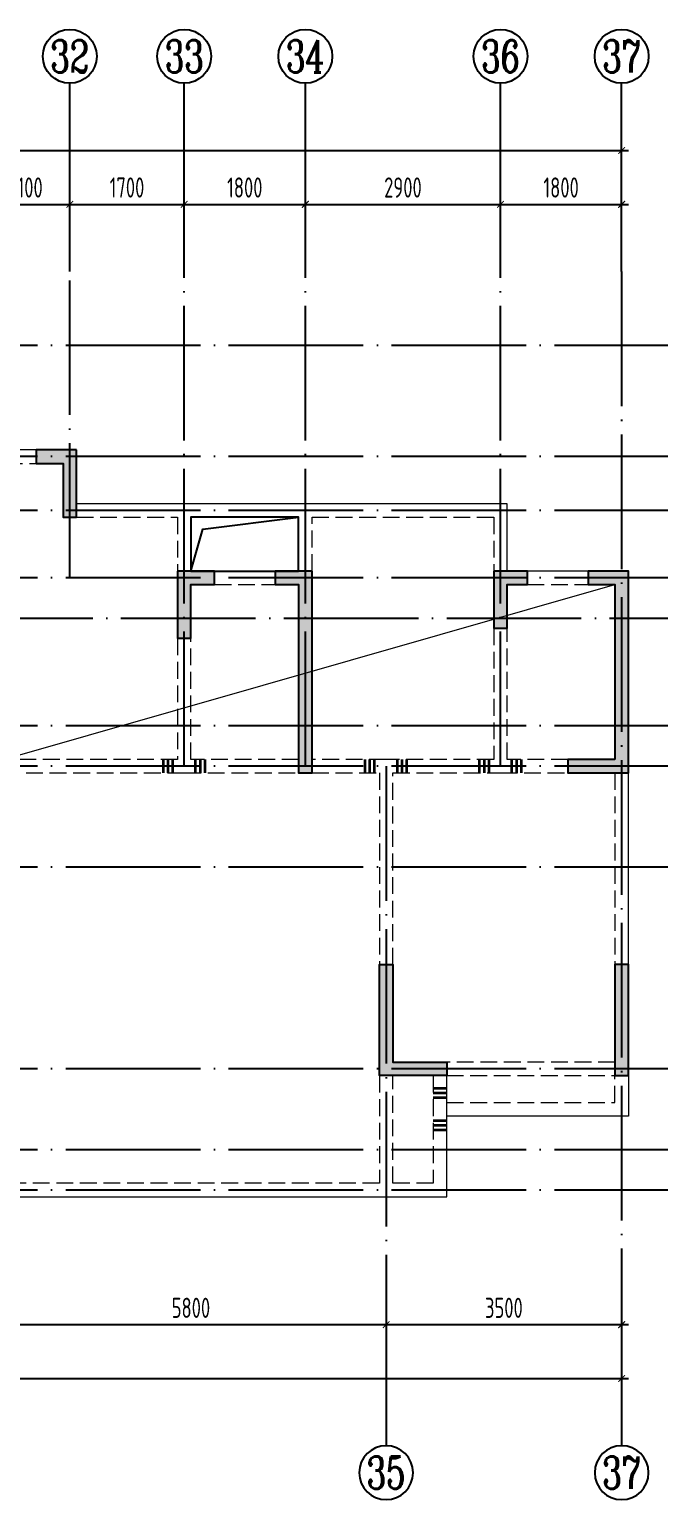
# Model space of a CAD drawing. Extents: x -655480 to 203344, y -294099 to 287156.
# Drawn here: x -33528 to -24180, y -84713 to -62863 of the extents above; entities that cross this region are included whole.
import ezdxf
from ezdxf.enums import TextEntityAlignment as Align

# ---------------------------------------------------------------- set-up
doc = ezdxf.new("R2010")
doc.units = 0
doc.header["$LTSCALE"] = 1000
doc.linetypes.add('DASH', pattern=[0.35, 0.25, -0.1])
doc.linetypes.add('DOTE', pattern=[2.42, 2, -0.2, 0.02, -0.2])
doc.layers.get('0').update_dxf_attribs({"linetype": 'CONTINUOUS'})
doc.layers.get('DEFPOINTS').update_dxf_attribs({"linetype": 'CONTINUOUS'})
for name, color, linetype in [('A-AXIS', 1, 'CONTINUOUS'), ('A-DOTE', 10, 'DOTE'), ('AXIS_NUM', 7, 'CONTINUOUS'), ('S-D洞口', 4, 'CONTINUOUS'), ('S-L主梁线', 4, 'DASH'), ('S-L梁编号', 6, 'CONTINUOUS'), ('S-Q墙填充', 252, 'CONTINUOUS'), ('S-Q墙实线', 6, 'CONTINUOUS'), ('S-Y一般标注', 3, 'CONTINUOUS')]:
    doc.layers.add(name, color=color, linetype=linetype)
doc.layers.add('梁附加箍筋', color=1, linetype='CONTINUOUS', lineweight=35)
doc.styles.add('TSSD_Axis', font='complex.shx', dxfattribs={"width": 0.7, "bigfont": 'hztxt.shx'})
doc.styles.add('TSSD_DIMENSION', font='Tssdeng.shx', dxfattribs={"width": 0.7, "bigfont": 'tssdchn.shx'})
doc.dimstyles.new('TSSD_100_100', dxfattribs={"dimtxt": 300, "dimasz": 100, "dimexe": 100, "dimexo": 250, "dimgap": 100, "dimtad": 1, "dimdec": 0, "dimzin": 0, "dimdsep": 46, "dimtxsty": 'TSSD_DIMENSION', "dimblk": 'ARCHTICK', "dimcen": 0, "dimdle": 100, "dimclrt": 7, "dimadec": 0, "dimazin": 0, "dimtfac": 1, "dimtdec": 0, "dimtix": 1, "dimtmove": 2, "dimatfit": 3, "dimldrblk": 'ARCHTICK', "dimfxl": 1, "dimtolj": 1, "dimtzin": 0, "dimarcsym": 0})

# ---------------------------------------------------------------- blocks, each defined once
blk = doc.blocks.new('ts_axno')
at = {"color": 0, "linetype": 'ByBlock', "lineweight": -2}
blk.add_circle((0, 0), 0.5, dxfattribs=at)
at = {"color": 0, "linetype": 'ByBlock', "lineweight": -2, "style": 'TSSD_Axis', "width": 0.7}
blk.add_attdef('A', text='', height=0.6, dxfattribs=at).set_placement((0, 0), align=Align.MIDDLE_CENTER)
blk = doc.blocks.new('_ArchTick')
at = {"color": 0, "linetype": 'ByBlock', "const_width": 0.15}
blk.add_lwpolyline([(-0.5, -0.5), (0.5, 0.5)], dxfattribs=at)
blk = doc.blocks.new('*D167')
at = {"layer": 'DEFPOINTS', "color": 0, "transparency": 16777216}
for p in [(46400, 19250), (44300, 18250), (46400, 18250)]:
    blk.add_point(p, dxfattribs=at)
at = {"layer": 'S-Y一般标注', "color": 0, "lineweight": -2, "transparency": 16777216}
for p, q in [((44200, 19250), (46500, 19250)), ((44300, 18500), (44300, 19350)), ((46400, 18500), (46400, 19350))]:
    blk.add_line(p, q, dxfattribs=at)
at = {"layer": 'S-Y一般标注', "color": 0, "lineweight": -2, "transparency": 16777216, "xscale": 100, "yscale": 100, "zscale": 100, "rotation": 180}
blk.add_blockref('_ArchTick', (44300, 19250), dxfattribs=at)
at = {"layer": 'S-Y一般标注', "color": 0, "lineweight": -2, "transparency": 16777216, "xscale": 100, "yscale": 100, "zscale": 100}
blk.add_blockref('_ArchTick', (46400, 19250), dxfattribs=at)
at = {"layer": 'S-Y一般标注', "color": 7, "transparency": 16777216, "insert": (45742, 19500), "char_height": 300, "attachment_point": 5, "style": 'TSSD_DIMENSION'}
blk.add_mtext('\\A1;2100', dxfattribs=at)
blk = doc.blocks.new('*D168')
at = {"layer": 'DEFPOINTS', "color": 0, "transparency": 16777216}
for p in [(48100, 19250), (46400, 18250), (48100, 18250)]:
    blk.add_point(p, dxfattribs=at)
at = {"layer": 'S-Y一般标注', "color": 0, "lineweight": -2, "transparency": 16777216}
for p, q in [((46300, 19250), (48200, 19250)), ((46400, 18500), (46400, 19350)), ((48100, 18500), (48100, 19350))]:
    blk.add_line(p, q, dxfattribs=at)
at = {"layer": 'S-Y一般标注', "color": 0, "lineweight": -2, "transparency": 16777216, "xscale": 100, "yscale": 100, "zscale": 100, "rotation": 180}
blk.add_blockref('_ArchTick', (46400, 19250), dxfattribs=at)
at = {"layer": 'S-Y一般标注', "color": 0, "lineweight": -2, "transparency": 16777216, "xscale": 100, "yscale": 100, "zscale": 100}
blk.add_blockref('_ArchTick', (48100, 19250), dxfattribs=at)
at = {"layer": 'S-Y一般标注', "color": 7, "transparency": 16777216, "insert": (47250, 19500), "char_height": 300, "attachment_point": 5, "style": 'TSSD_DIMENSION'}
blk.add_mtext('\\A1;1700', dxfattribs=at)
blk = doc.blocks.new('*D169')
at = {"layer": 'DEFPOINTS', "color": 0, "transparency": 16777216}
for p in [(49900, 19250), (48100, 18250), (49900, 18250)]:
    blk.add_point(p, dxfattribs=at)
at = {"layer": 'S-Y一般标注', "color": 0, "lineweight": -2, "transparency": 16777216}
for p, q in [((48000, 19250), (50000, 19250)), ((48100, 18500), (48100, 19350)), ((49900, 18500), (49900, 19350))]:
    blk.add_line(p, q, dxfattribs=at)
at = {"layer": 'S-Y一般标注', "color": 0, "lineweight": -2, "transparency": 16777216, "xscale": 100, "yscale": 100, "zscale": 100, "rotation": 180}
blk.add_blockref('_ArchTick', (48100, 19250), dxfattribs=at)
at = {"layer": 'S-Y一般标注', "color": 0, "lineweight": -2, "transparency": 16777216, "xscale": 100, "yscale": 100, "zscale": 100}
blk.add_blockref('_ArchTick', (49900, 19250), dxfattribs=at)
at = {"layer": 'S-Y一般标注', "color": 7, "transparency": 16777216, "insert": (49000, 19500), "char_height": 300, "attachment_point": 5, "style": 'TSSD_DIMENSION'}
blk.add_mtext('\\A1;1800', dxfattribs=at)
blk = doc.blocks.new('*D170')
at = {"layer": 'DEFPOINTS', "color": 0, "transparency": 16777216}
for p in [(52800, 19250), (49900, 18250), (52800, 18250)]:
    blk.add_point(p, dxfattribs=at)
at = {"layer": 'S-Y一般标注', "color": 0, "lineweight": -2, "transparency": 16777216}
for p, q in [((49800, 19250), (52900, 19250)), ((49900, 18500), (49900, 19350)), ((52800, 18500), (52800, 19350))]:
    blk.add_line(p, q, dxfattribs=at)
at = {"layer": 'S-Y一般标注', "color": 0, "lineweight": -2, "transparency": 16777216, "xscale": 100, "yscale": 100, "zscale": 100, "rotation": 180}
blk.add_blockref('_ArchTick', (49900, 19250), dxfattribs=at)
at = {"layer": 'S-Y一般标注', "color": 0, "lineweight": -2, "transparency": 16777216, "xscale": 100, "yscale": 100, "zscale": 100}
blk.add_blockref('_ArchTick', (52800, 19250), dxfattribs=at)
at = {"layer": 'S-Y一般标注', "color": 7, "transparency": 16777216, "insert": (51350, 19500), "char_height": 300, "attachment_point": 5, "style": 'TSSD_DIMENSION'}
blk.add_mtext('\\A1;2900', dxfattribs=at)
blk = doc.blocks.new('*D171')
at = {"layer": 'DEFPOINTS', "color": 0, "transparency": 16777216}
for p in [(54600, 19250), (52800, 18250), (54600, 18250)]:
    blk.add_point(p, dxfattribs=at)
at = {"layer": 'S-Y一般标注', "color": 0, "lineweight": -2, "transparency": 16777216}
for p, q in [((52700, 19250), (54700, 19250)), ((52800, 18500), (52800, 19350)), ((54600, 18500), (54600, 19350))]:
    blk.add_line(p, q, dxfattribs=at)
at = {"layer": 'S-Y一般标注', "color": 0, "lineweight": -2, "transparency": 16777216, "xscale": 100, "yscale": 100, "zscale": 100, "rotation": 180}
blk.add_blockref('_ArchTick', (52800, 19250), dxfattribs=at)
at = {"layer": 'S-Y一般标注', "color": 0, "lineweight": -2, "transparency": 16777216, "xscale": 100, "yscale": 100, "zscale": 100}
blk.add_blockref('_ArchTick', (54600, 19250), dxfattribs=at)
at = {"layer": 'S-Y一般标注', "color": 7, "transparency": 16777216, "insert": (53700, 19500), "char_height": 300, "attachment_point": 5, "style": 'TSSD_DIMENSION'}
blk.add_mtext('\\A1;1800', dxfattribs=at)
blk = doc.blocks.new('*D172')
at = {"layer": 'DEFPOINTS', "color": 0, "transparency": 16777216}
for p in [(54600, 20050), (4600, 18250), (54600, 18250)]:
    blk.add_point(p, dxfattribs=at)
at = {"layer": 'S-Y一般标注', "color": 0, "lineweight": -2, "transparency": 16777216}
for p, q in [((4600, 18500), (4600, 20150)), ((54600, 18500), (54600, 20150)), ((4500, 20050), (54700, 20050))]:
    blk.add_line(p, q, dxfattribs=at)
at = {"layer": 'S-Y一般标注', "color": 0, "lineweight": -2, "transparency": 16777216, "xscale": 100, "yscale": 100, "zscale": 100, "rotation": 180}
blk.add_blockref('_ArchTick', (4600, 20050), dxfattribs=at)
at = {"layer": 'S-Y一般标注', "color": 0, "lineweight": -2, "transparency": 16777216, "xscale": 100, "yscale": 100, "zscale": 100}
blk.add_blockref('_ArchTick', (54600, 20050), dxfattribs=at)
at = {"layer": 'S-Y一般标注', "color": 7, "transparency": 16777216, "insert": (29600, 20300), "char_height": 300, "attachment_point": 5, "style": 'TSSD_DIMENSION'}
blk.add_mtext('\\A1;50000', dxfattribs=at)
blk = doc.blocks.new('*D193')
at = {"layer": 'DEFPOINTS', "color": 0, "transparency": 16777216}
for p in [(45300, 3600), (51100, 3600), (51100, 2600)]:
    blk.add_point(p, dxfattribs=at)
at = {"layer": 'S-Y一般标注', "color": 0, "lineweight": -2, "transparency": 16777216}
for p, q in [((45300, 3350), (45300, 2500)), ((51100, 3350), (51100, 2500)), ((45200, 2600), (51200, 2600))]:
    blk.add_line(p, q, dxfattribs=at)
at = {"layer": 'S-Y一般标注', "color": 0, "lineweight": -2, "transparency": 16777216, "xscale": 100, "yscale": 100, "zscale": 100, "rotation": 180}
blk.add_blockref('_ArchTick', (45300, 2600), dxfattribs=at)
at = {"layer": 'S-Y一般标注', "color": 0, "lineweight": -2, "transparency": 16777216, "xscale": 100, "yscale": 100, "zscale": 100}
blk.add_blockref('_ArchTick', (51100, 2600), dxfattribs=at)
at = {"layer": 'S-Y一般标注', "color": 7, "transparency": 16777216, "insert": (48200, 2850), "char_height": 300, "attachment_point": 5, "style": 'TSSD_DIMENSION'}
blk.add_mtext('\\A1;5800', dxfattribs=at)
blk = doc.blocks.new('*D194')
at = {"layer": 'DEFPOINTS', "color": 0, "transparency": 16777216}
for p in [(51100, 3600), (54600, 3600), (54600, 2600)]:
    blk.add_point(p, dxfattribs=at)
at = {"layer": 'S-Y一般标注', "color": 0, "lineweight": -2, "transparency": 16777216}
for p, q in [((51100, 3350), (51100, 2500)), ((54600, 3350), (54600, 2500)), ((51000, 2600), (54700, 2600))]:
    blk.add_line(p, q, dxfattribs=at)
at = {"layer": 'S-Y一般标注', "color": 0, "lineweight": -2, "transparency": 16777216, "xscale": 100, "yscale": 100, "zscale": 100, "rotation": 180}
blk.add_blockref('_ArchTick', (51100, 2600), dxfattribs=at)
at = {"layer": 'S-Y一般标注', "color": 0, "lineweight": -2, "transparency": 16777216, "xscale": 100, "yscale": 100, "zscale": 100}
blk.add_blockref('_ArchTick', (54600, 2600), dxfattribs=at)
at = {"layer": 'S-Y一般标注', "color": 7, "transparency": 16777216, "insert": (52850, 2850), "char_height": 300, "attachment_point": 5, "style": 'TSSD_DIMENSION'}
blk.add_mtext('\\A1;3500', dxfattribs=at)
blk = doc.blocks.new('*D195')
at = {"layer": 'DEFPOINTS', "color": 0, "transparency": 16777216}
for p in [(4600, 3600), (54600, 3600), (54600, 1800)]:
    blk.add_point(p, dxfattribs=at)
at = {"layer": 'S-Y一般标注', "color": 0, "lineweight": -2, "transparency": 16777216}
for p, q in [((4600, 3350), (4600, 1700)), ((54600, 3350), (54600, 1700)), ((4500, 1800), (54700, 1800))]:
    blk.add_line(p, q, dxfattribs=at)
at = {"layer": 'S-Y一般标注', "color": 0, "lineweight": -2, "transparency": 16777216, "xscale": 100, "yscale": 100, "zscale": 100, "rotation": 180}
blk.add_blockref('_ArchTick', (4600, 1800), dxfattribs=at)
at = {"layer": 'S-Y一般标注', "color": 0, "lineweight": -2, "transparency": 16777216, "xscale": 100, "yscale": 100, "zscale": 100}
blk.add_blockref('_ArchTick', (54600, 1800), dxfattribs=at)
at = {"layer": 'S-Y一般标注', "color": 7, "transparency": 16777216, "insert": (29600, 2050), "char_height": 300, "attachment_point": 5, "style": 'TSSD_DIMENSION'}
blk.add_mtext('\\A1;50000', dxfattribs=at)
blk = doc.blocks.new('20210807.15312078')
at = {"layer": 'S-Q墙填充'}
h = blk.add_hatch(color=252, dxfattribs=at)
h.dxf.hatch_style = 1
h.paths.add_polyline_path([(102916, 67940), (102316, 67940), (102316, 67740), (102716, 67740), (102716, 66940), (102916, 66940)])
h = blk.add_hatch(color=252, dxfattribs=at)
h.dxf.hatch_style = 1
h.paths.add_polyline_path([(104416, 66140), (104416, 65140), (104616, 65140), (104616, 65940), (104966, 65940), (104966, 66140)])
h = blk.add_hatch(color=252, dxfattribs=at)
h.dxf.hatch_style = 1
h.paths.add_polyline_path([(106416, 66140), (105866, 66140), (105866, 65940), (106216, 65940), (106216, 63140), (106416, 63140)])
h = blk.add_hatch(color=252, dxfattribs=at)
h.dxf.hatch_style = 1
h.paths.add_polyline_path([(109116, 66140), (109116, 65290), (109316, 65290), (109316, 65940), (109616, 65940), (109616, 66140)])
h = blk.add_hatch(color=252, dxfattribs=at)
h.dxf.hatch_style = 1
h.paths.add_polyline_path([(110916, 63340), (110216, 63340), (110216, 63140), (111116, 63140), (111116, 66140), (110516, 66140), (110516, 65940), (110916, 65940)])
h = blk.add_hatch(color=252, dxfattribs=at)
h.dxf.hatch_style = 1
h.paths.add_polyline_path([(107416, 60290), (107616, 60290), (107616, 58840), (108316, 58840), (108416, 58840), (108416, 58640), (108316, 58640), (107416, 58640)])
h = blk.add_hatch(color=252, dxfattribs=at)
h.dxf.hatch_style = 1
h.paths.add_polyline_path([(111116, 58640), (111116, 60290), (110916, 60290), (110916, 58640)])
at = {"layer": 'S-D洞口', "color": 5}
blk.add_lwpolyline([(104616, 66140), (106216, 66140), (106216, 66940), (104616, 66940), (104616, 66140), (104793, 66762), (106216, 66940)], dxfattribs=at)
at = {"layer": 'S-L主梁线', "linetype": 'DASH', "lineweight": 18}
for p, q in [((100815, 67740), (102316, 67740)), ((102916, 66940), (104416, 66940)), ((104416, 66940), (104416, 66140)), ((106416, 66940), (109116, 66940)), ((106416, 66140), (106416, 66940)), ((109116, 66940), (109116, 66140)), ((104966, 65940), (105866, 65940)), ((109616, 65940), (110516, 65940)), ((104416, 65140), (104416, 63340)), ((104616, 63340), (104616, 65140)), ((109116, 65290), (109116, 63340)), ((109316, 63340), (109316, 65290)), ((104416, 63340), (101816, 63340)), ((106216, 63340), (104616, 63340)), ((107516, 63340), (106416, 63340)), ((109116, 63340), (107516, 63340)), ((110216, 63340), (109316, 63340)), ((101816, 63140), (104516, 63140)), ((104516, 63140), (106216, 63140)), ((106416, 63140), (107416, 63140)), ((107416, 63140), (107416, 60290)), ((107616, 63140), (109216, 63140)), ((107616, 60290), (107616, 63140)), ((109216, 63140), (110216, 63140)), ((110916, 63140), (110916, 60290)), ((110916, 58840), (108416, 58840)), ((107416, 58640), (107416, 57040)), ((107616, 57040), (107616, 58640)), ((108216, 58640), (108216, 57040)), ((108416, 58640), (110916, 58640)), ((110916, 58240), (110916, 58640)), ((108416, 58240), (110916, 58240)), ((107416, 57040), (101816, 57040)), ((108216, 57040), (107616, 57040))]:
    blk.add_line(p, q, dxfattribs=at)
at = {"layer": 'S-L主梁线', "linetype": 'ByBlock', "lineweight": 18}
for p, q in [((102316, 67940), (100816, 67940)), ((104516, 67140), (102916, 67140)), ((106316, 67140), (104516, 67140)), ((109316, 67140), (106316, 67140)), ((109316, 66140), (109316, 67140)), ((104616, 66940), (106216, 66940)), ((104616, 66140), (104616, 66940)), ((106216, 66940), (106216, 66140)), ((105866, 66140), (104966, 66140)), ((110516, 66140), (109616, 66140)), ((111116, 60290), (111116, 63140)), ((108416, 56840), (108416, 58640)), ((111116, 58640), (111116, 58040)), ((111116, 58040), (108416, 58040)), ((89516, 56840), (107516, 56840)), ((107516, 56840), (108416, 56840))]:
    blk.add_line(p, q, dxfattribs=at)
at = {"layer": 'S-Q墙实线'}
for points in [[(102916, 67940), (102316, 67940), (102316, 67740), (102716, 67740), (102716, 66940), (102916, 66940)], [(104416, 66140), (104416, 65140), (104616, 65140), (104616, 65940), (104966, 65940), (104966, 66140)], [(106416, 66140), (105866, 66140), (105866, 65940), (106216, 65940), (106216, 63140), (106416, 63140)], [(109116, 66140), (109116, 65290), (109316, 65290), (109316, 65940), (109616, 65940), (109616, 66140)], [(110916, 63340), (110216, 63340), (110216, 63140), (111116, 63140), (111116, 66140), (110516, 66140), (110516, 65940), (110916, 65940)], [(111116, 58640), (111116, 60290), (110916, 60290), (110916, 58640)]]:
    blk.add_lwpolyline(points, close=True, dxfattribs=at)
blk.add_lwpolyline([(108316, 58840), (108416, 58840), (108416, 58640), (108316, 58640), (107416, 58640), (107416, 60290), (107616, 60290), (107616, 58840), (108316, 58840)], dxfattribs=at)
blk = doc.blocks.new('20210726.16395156')
at = {"layer": 'A-AXIS'}
for p, q in [((46400, 18249.9), (46400, 21049.9)), ((48100, 18249.9), (48100, 21049.9)), ((49900, 18249.9), (49900, 21049.9)), ((52800, 18249.9), (52800, 21049.9)), ((54600, 18249.9), (54600, 21049.9)), ((51100, 3600), (51100, 800)), ((54600, 3600), (54600, 800))]:
    blk.add_line(p, q, dxfattribs=at)
at = {"layer": 'A-DOTE'}
for p, q in [((46400, 13700), (46400, 18249.9)), ((48100, 10900), (48100, 18249.9)), ((49900, 10900), (49900, 18249.9)), ((52800, 10900), (52800, 18249.9)), ((54600, 18249.9), (54600, 3600)), ((55600, 17150), (3600, 17150)), ((55600, 15500), (3600, 15500)), ((55600, 14700), (3600, 14700)), ((55600, 13700), (3600, 13700)), ((3600, 13100.3), (55600, 13100.3)), ((55600, 11500), (3600, 11500)), ((55600, 10900), (3600, 10900)), ((51100, 10900), (51100, 3600)), ((55600, 9400), (3600, 9400)), ((55600, 6400), (3600, 6400)), ((55600, 5200), (3600, 5200)), ((55600, 4600), (3600, 4600))]:
    blk.add_line(p, q, dxfattribs=at)
at = {"layer": 'A-AXIS'}
ref = blk.add_blockref('ts_axno', (46400, 21449.9), dxfattribs=dict(at, xscale=800, yscale=800, zscale=800))
ref.add_attrib('19', '32', dxfattribs={"layer": 'AXIS_NUM', "height": 480, "style": 'TSSD_Axis', "width": 0.7}).set_placement((46400, 21449.9), align=Align.MIDDLE_CENTER)
ref = blk.add_blockref('ts_axno', (48100, 21449.9), dxfattribs=dict(at, xscale=800, yscale=800, zscale=800))
ref.add_attrib('20', '33', dxfattribs={"layer": 'AXIS_NUM', "height": 480, "style": 'TSSD_Axis', "width": 0.7}).set_placement((48100, 21449.9), align=Align.MIDDLE_CENTER)
ref = blk.add_blockref('ts_axno', (49900, 21449.9), dxfattribs=dict(at, xscale=800, yscale=800, zscale=800))
ref.add_attrib('21', '34', dxfattribs={"layer": 'AXIS_NUM', "height": 480, "style": 'TSSD_Axis', "width": 0.7}).set_placement((49900, 21449.9), align=Align.MIDDLE_CENTER)
ref = blk.add_blockref('ts_axno', (52800, 21449.9), dxfattribs=dict(at, xscale=800, yscale=800, zscale=800))
ref.add_attrib('22', '36', dxfattribs={"layer": 'AXIS_NUM', "height": 480, "style": 'TSSD_Axis', "width": 0.7}).set_placement((52800, 21449.9), align=Align.MIDDLE_CENTER)
ref = blk.add_blockref('ts_axno', (54600, 21449.9), dxfattribs=dict(at, xscale=800, yscale=800, zscale=800))
ref.add_attrib('23', '37', dxfattribs={"layer": 'AXIS_NUM', "height": 480, "style": 'TSSD_Axis', "width": 0.7}).set_placement((54600, 21449.9), align=Align.MIDDLE_CENTER)
ref = blk.add_blockref('ts_axno', (51100, 400), dxfattribs=dict(at, xscale=-800, yscale=800, zscale=800, rotation=180))
ref.add_attrib('22', '35', dxfattribs={"layer": 'AXIS_NUM', "height": 480, "style": 'TSSD_Axis', "width": 0.7}).set_placement((51100, 400), align=Align.MIDDLE_CENTER)
ref = blk.add_blockref('ts_axno', (54600, 400), dxfattribs=dict(at, xscale=-800, yscale=800, zscale=800, rotation=180))
ref.add_attrib('23', '37', dxfattribs={"layer": 'AXIS_NUM', "height": 480, "style": 'TSSD_Axis', "width": 0.7}).set_placement((54600, 400), align=Align.MIDDLE_CENTER)
at = {"layer": 'S-Y一般标注'}
for base, p1, p2, picture, middle in [((54600, 20049.9), (4600, 18249.9), (54600, 18249.9), '*D172', (29600, 20299.9)), ((48100, 19249.9), (46400, 18249.9), (48100, 18249.9), '*D168', (47250, 19499.9)), ((49900, 19249.9), (48100, 18249.9), (49900, 18249.9), '*D169', (49000, 19499.9)), ((52800, 19249.9), (49900, 18249.9), (52800, 18249.9), '*D170', (51350, 19499.9)), ((54600, 19249.9), (52800, 18249.9), (54600, 18249.9), '*D171', (53700, 19499.9)), ((54600, 1800), (4600, 3600), (54600, 3600), '*D195', (29600, 2050)), ((51100, 2600), (45300, 3600), (51100, 3600), '*D193', (48200, 2850)), ((54600, 2600), (51100, 3600), (54600, 3600), '*D194', (52850, 2850))]:
    dim = blk.add_linear_dim(base=base, p1=p1, p2=p2, dimstyle='TSSD_100_100', dxfattribs=at)
    dim.commit()
    dim.dimension.update_dxf_attribs({"geometry": picture, "text_midpoint": middle})
dim = blk.add_linear_dim(base=(46400, 19249.9), p1=(44300, 18249.9), p2=(46400, 18249.9), dimstyle='TSSD_100_100', dxfattribs=at)
dim.commit()
dim.dimension.update_dxf_attribs({"geometry": '*D167', "text_midpoint": (45741.9, 19499.9), "dimtype": 160})

msp = doc.modelspace()

# ---------------------------------------------------------------- linework, layer by layer
at = {"layer": 'S-L梁编号', "lineweight": 18}
msp.add_lwpolyline([(-49628.52, -78213.16), (-24828.51, -71113.16)], dxfattribs=at)
at = {"layer": '梁附加箍筋', "lineweight": 35}
for p, q in [((-31538.52, -73913.16), (-31538.52, -73713.16)), ((-31468.52, -73913.16), (-31468.52, -73713.16)), ((-31398.52, -73913.16), (-31398.52, -73713.16)), ((-31058.52, -73913.16), (-31058.52, -73713.16)), ((-30988.52, -73913.16), (-30988.52, -73713.16)), ((-30918.52, -73913.16), (-30918.52, -73713.16)), ((-28538.52, -73913.16), (-28538.52, -73713.16)), ((-28468.52, -73913.16), (-28468.52, -73713.16)), ((-28398.52, -73913.16), (-28398.52, -73713.16)), ((-28058.52, -73913.16), (-28058.52, -73713.16)), ((-27988.52, -73913.16), (-27988.52, -73713.16)), ((-27918.52, -73913.16), (-27918.52, -73713.16)), ((-26838.52, -73913.16), (-26838.52, -73713.16)), ((-26768.52, -73913.16), (-26768.52, -73713.16)), ((-26698.52, -73913.16), (-26698.52, -73713.16)), ((-26358.52, -73913.16), (-26358.52, -73713.16)), ((-26288.52, -73913.16), (-26288.52, -73713.16)), ((-26218.52, -73913.16), (-26218.52, -73713.16)), ((-27328.45, -78603.16), (-27528.45, -78603.16)), ((-27328.45, -78673.16), (-27528.45, -78673.16)), ((-27328.45, -78743.16), (-27528.45, -78743.16)), ((-27328.45, -79083.16), (-27528.45, -79083.16)), ((-27328.45, -79153.16), (-27528.45, -79153.16)), ((-27328.45, -79223.16), (-27528.45, -79223.16))]:
    msp.add_line(p, q, dxfattribs=at)

# ---------------------------------------------------------------- block references
at = {"layer": 'A-DOTE'}
msp.add_blockref('20210726.16395156', (-79328.51, -84713.2), dxfattribs=at)
at = {"layer": 'S-Q墙填充'}
msp.add_blockref('20210807.15312078', (-135744.15, -137052.72), dxfattribs=at)

doc.saveas('drawing.dxf')
